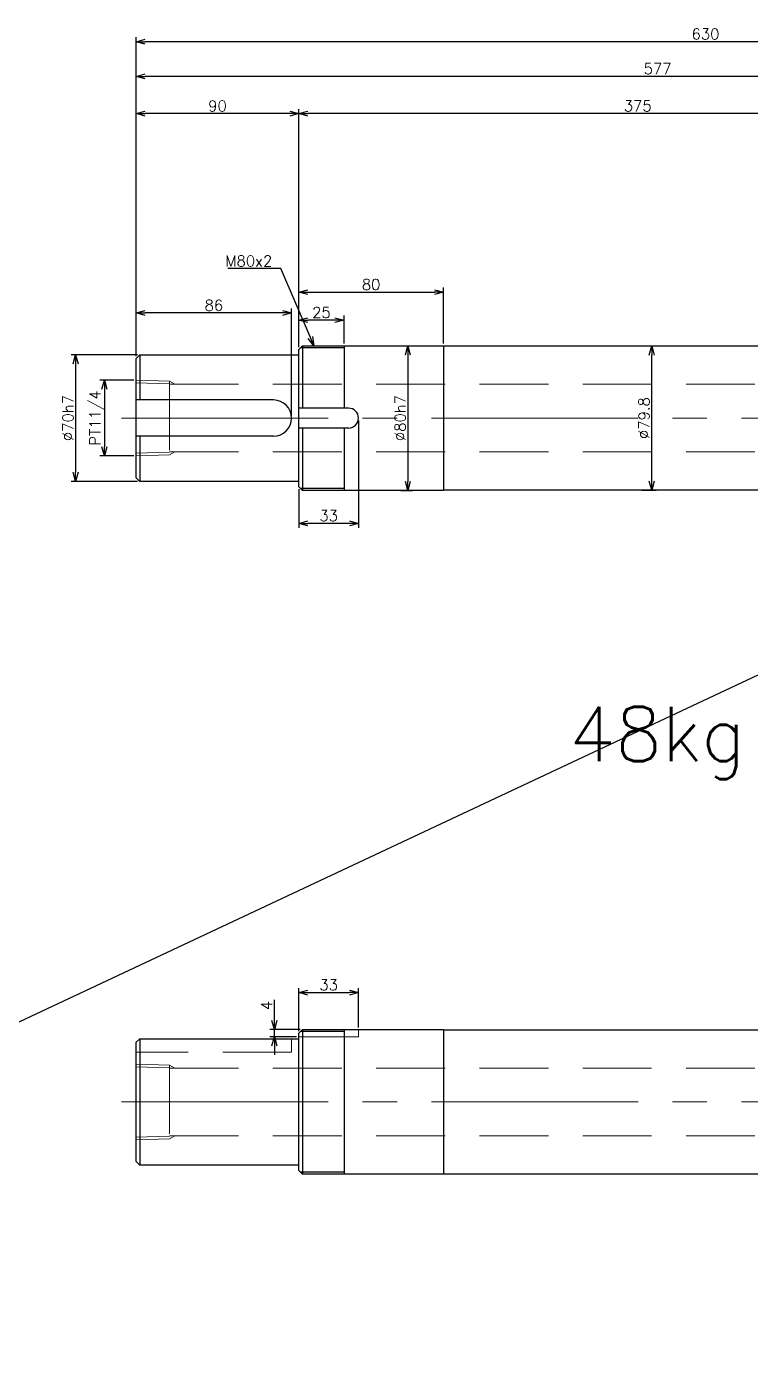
# Model space of a CAD drawing. Header units: millimetres. Extents: x -16130 to 36813, y -8099 to 27484.
# Drawn here: x -10086 to -9686, y 17082 to 17827 of the extents above; entities that cross this region are included whole.
import ezdxf
from ezdxf import colors
from ezdxf.entities.mleader import LeaderData, LeaderLine
from ezdxf.math import Vec2, Vec3

# ---------------------------------------------------------------- set-up
doc = ezdxf.new("R2010")
doc.units = ezdxf.units.MM
doc.header["$LTSCALE"] = 6
doc.header["$PDMODE"] = 99
doc.header["$PDSIZE"] = 1
doc.linetypes.add('CENTER2', pattern=[28.575, 19.05, -3.175, 3.175, -3.175])
doc.linetypes.add('HIDDEN', pattern=[9.525, 6.35, -3.175])
for name, color, linetype, lineweight in [('04_HIDDEN', 2, 'HIDDEN', 13), ('05_CENTER', 4, 'CENTER2', 13), ('08_DIM', 3, 'Continuous', 13)]:
    doc.layers.add(name, color=color, linetype=linetype, lineweight=lineweight)
doc.styles.add('KSS_TXT', font='txt.shx', dxfattribs={"bigfont": 'extfont2.shx'})
doc.styles.get("Standard").update_dxf_attribs({"font": 'txt.shx', "bigfont": 'extfont2.shx'})
doc.dimstyles.new('KSS_DIM', dxfattribs={"dimtxt": 3, "dimasz": 2.5, "dimexe": 1.25, "dimexo": 0.625, "dimtad": 1, "dimdsep": 46, "dimtxsty": 'KSS_TXT', "dimblk": 'OPEN30', "dimcen": 0, "dimazin": 2, "dimtfac": 0.75, "dimtmove": 0, "dimatfit": 3, "dimldrblk": 'OPEN30', "dimfxl": 1, "dimtolj": 1, "dimarcsym": 0})

# ---------------------------------------------------------------- blocks, each defined once
blk = doc.blocks.new('A$C6EC02656_1_1')
at = {"color": 0}
for p, q in [((-38, 108), (-40, 106)), ((-40, 106), (40, 106)), ((-40, 106), (-40, 95)), ((38, 108), (-38, 108)), ((40, 106), (38, 108)), ((40, 95), (40, 106)), ((-48, 95), (-50, 93)), ((-50, 93), (-50, 85)), ((-48, 95), (48, 95)), ((48, 95), (50, 93)), ((50, 93), (50, 85)), ((-75, 32), (-75, 55)), ((75, 32), (75, 55)), ((-75, 32), (-73, 30)), ((75, 32), (-75, 32)), ((73, 30), (-73, 30)), ((-55, 2), (-55, 30)), ((55, 2), (55, 30)), ((75, 32), (73, 30)), ((-53, 0), (-55, 2)), ((-55, 2), (55, 2)), ((53, 0), (-53, 0)), ((-45, -55), (-45, 0)), ((45, 0), (45, -55)), ((55, 2), (53, 0)), ((45, -55), (-45, -55)), ((-43, -57), (-45, -55)), ((43, -57), (-43, -57)), ((-39.9, -352), (-39.9, -57)), ((39.9, -57), (39.9, -352)), ((43, -57), (45, -55)), ((-40, -430), (-40, -352)), ((-40, -352), (40, -352)), ((40, -352), (40, -430)), ((-40, -407), (-5.5, -407)), ((-38.92, -407), (-38.92, -431.08)), ((-5.5, -404.5), (-5.5, -432)), ((5.5, -404.5), (5.5, -432)), ((5.5, -407), (40, -407)), ((38.92, -407), (38.92, -431.08)), ((-38, -432), (-40, -430)), ((-40, -430), (-5.5, -430)), ((5.5, -430), (40, -430)), ((40, -430), (38, -432)), ((38, -432), (-38, -432)), ((-35, -520), (-35, -432)), ((35, -432), (35, -520)), ((-10, -446), (-10, -522)), ((10, -446), (10, -522)), ((-33, -522), (-35, -520)), ((-35, -520), (-10, -520)), ((10, -520), (35, -520)), ((35, -520), (33, -522)), ((33, -522), (-33, -522))]:
    blk.add_line(p, q, dxfattribs=at)
for p, q in [((-50, 93), (50, 93)), ((-150, 57), (150, 57))]:
    blk.add_line(p, q)
at = {"color": 3}
for points in [[(-50, 85), (-55, 85), (-50, 90), (-50, 90)], [(50, 85), (55, 85), (50, 90), (50, 90)], [(-75, 55), (-80, 55), (-75, 50), (-75, 50)], [(75, 55), (80, 55), (75, 50), (75, 50)]]:
    blk.add_lwpolyline(points, close=True, dxfattribs=at)
at = {"color": 0}
blk.add_lwpolyline([(150, 85), (150, 85), (150, 57), (148, 55), (-148, 55), (-150, 57), (-150, 85), (150, 85)], dxfattribs=at)
for centre, radius in [((0, -404.5), 5.5), ((0, -446), 10)]:
    blk.add_arc(centre, radius, 0, 180, dxfattribs=at)
at = {"layer": '04_HIDDEN'}
for p, q in [((-18.75, 106), (-20.75, 108)), ((-18.75, -503.5), (-18.75, 106)), ((24.65, 106), (-18.75, 106)), ((18.75, 106), (20.75, 108)), ((18.75, -503.5), (18.75, 106)), ((-110, 80.4), (-110, 85)), ((-102.5, 85), (-102.5, 80.4)), ((-50, 85), (-50, 55)), ((50, 85), (50, 55)), ((102.5, 85), (102.5, 80.4)), ((110, 80.4), (110, 85)), ((110, 80.4), (-110, 80.4)), ((-20.96, -522), (-20.38, -503.5)), ((-20.38, -503.5), (-18.75, -500.69)), ((-20.38, -503.5), (20.38, -503.5)), ((-19.48, -522), (-18.9, -503.5)), ((20.38, -503.5), (18.75, -500.69)), ((19.48, -522), (18.9, -503.5)), ((20.95, -522), (20.38, -503.5))]:
    blk.add_line(p, q, dxfattribs=at)
at = {"layer": '05_CENTER'}
for p, q in [((0, -530.06), (0, 113.51)), ((-125, 44.5), (-125, 96.07)), ((125, 44.5), (125, 96.07))]:
    blk.add_line(p, q, dxfattribs=at)
blk = doc.blocks.new('_Open30')
at = {"color": 0, "linetype": 'ByBlock', "lineweight": -2}
for p, q in [((-1, 0.27), (0, 0)), ((0, 0), (-1, -0.27)), ((0, 0), (-1, 0))]:
    blk.add_line(p, q, dxfattribs=at)
blk = doc.blocks.new('*D1582')
at = {"layer": '08_DIM', "color": 0, "lineweight": -2, "transparency": 16777216}
for p, q in [((-9878.93, 17650.4), (-9872.47, 17650.4)), ((-9874.97, 17645.4), (-9874.97, 17575.4)), ((-9878.93, 17570.4), (-9872.47, 17570.4))]:
    blk.add_line(p, q, dxfattribs=at)
at = {"layer": 'Defpoints', "color": 0, "transparency": 16777216}
for p in [(-9880.18, 17650.4), (-9880.18, 17570.4), (-9874.97, 17570.4)]:
    blk.add_point(p, dxfattribs=at)
at = {"layer": '08_DIM', "color": 0, "lineweight": -2, "transparency": 16777216, "xscale": 5, "yscale": 5, "zscale": 5}
for p, rotation in [((-9874.97, 17650.4), 90), ((-9874.97, 17570.4), 270)]:
    blk.add_blockref('_Open30', p, dxfattribs=dict(at, rotation=rotation))
at = {"layer": '08_DIM', "color": 0, "transparency": 16777216, "insert": (-9879.22, 17610.4), "char_height": 6, "attachment_point": 5, "rotation": 90, "style": 'KSS_TXT'}
blk.add_mtext('\\A1;%%C80h7', dxfattribs=at)
blk = doc.blocks.new('*D1583')
at = {"layer": '08_DIM', "color": 0, "lineweight": -2, "transparency": 16777216}
for p, q in [((-10024.54, 17645.4), (-10061.28, 17645.4)), ((-10058.78, 17640.4), (-10058.78, 17580.4)), ((-10024.54, 17575.4), (-10061.28, 17575.4))]:
    blk.add_line(p, q, dxfattribs=at)
at = {"layer": 'Defpoints', "color": 0, "transparency": 16777216}
for p in [(-10023.29, 17645.4), (-10058.78, 17575.4), (-10023.29, 17575.4)]:
    blk.add_point(p, dxfattribs=at)
at = {"layer": '08_DIM', "color": 0, "lineweight": -2, "transparency": 16777216, "xscale": 5, "yscale": 5, "zscale": 5}
for p, rotation in [((-10058.78, 17645.4), 90), ((-10058.78, 17575.4), 270)]:
    blk.add_blockref('_Open30', p, dxfattribs=dict(at, rotation=rotation))
at = {"layer": '08_DIM', "color": 0, "transparency": 16777216, "insert": (-10063.03, 17610.4), "char_height": 6, "attachment_point": 5, "rotation": 90, "style": 'KSS_TXT'}
blk.add_mtext('\\A1;%%C70h7', dxfattribs=at)
blk = doc.blocks.new('*D1584')
at = {"layer": '08_DIM', "color": 0, "lineweight": -2, "transparency": 16777216}
for p, q in [((-9935.29, 17649.65), (-9935.29, 17667.08)), ((-9910.29, 17651.65), (-9910.29, 17667.08)), ((-9915.29, 17664.58), (-9930.29, 17664.58))]:
    blk.add_line(p, q, dxfattribs=at)
at = {"layer": 'Defpoints', "color": 0, "transparency": 16777216}
for p in [(-9935.29, 17664.58), (-9935.29, 17648.4), (-9910.29, 17650.4)]:
    blk.add_point(p, dxfattribs=at)
at = {"layer": '08_DIM', "color": 0, "lineweight": -2, "transparency": 16777216, "xscale": 5, "yscale": 5, "zscale": 5, "rotation": 180}
blk.add_blockref('_Open30', (-9935.29, 17664.58), dxfattribs=at)
at = {"layer": '08_DIM', "color": 0, "lineweight": -2, "transparency": 16777216, "xscale": 5, "yscale": 5, "zscale": 5}
blk.add_blockref('_Open30', (-9910.29, 17664.58), dxfattribs=at)
at = {"layer": '08_DIM', "color": 0, "transparency": 16777216, "insert": (-9922.79, 17668.83), "char_height": 6, "attachment_point": 5, "style": 'KSS_TXT'}
blk.add_mtext('\\A1;25', dxfattribs=at)
blk = doc.blocks.new('*D1585')
at = {"layer": '08_DIM', "color": 0, "lineweight": -2, "transparency": 16777216}
for p, q in [((-9935.29, 17649.65), (-9935.29, 17682.56)), ((-9855.29, 17651.65), (-9855.29, 17682.56)), ((-9930.29, 17680.06), (-9860.29, 17680.06))]:
    blk.add_line(p, q, dxfattribs=at)
at = {"layer": 'Defpoints', "color": 0, "transparency": 16777216}
for p in [(-9855.29, 17680.06), (-9935.29, 17648.4), (-9855.29, 17650.4)]:
    blk.add_point(p, dxfattribs=at)
at = {"layer": '08_DIM', "color": 0, "lineweight": -2, "transparency": 16777216, "xscale": 5, "yscale": 5, "zscale": 5, "rotation": 180}
blk.add_blockref('_Open30', (-9935.29, 17680.06), dxfattribs=at)
at = {"layer": '08_DIM', "color": 0, "lineweight": -2, "transparency": 16777216, "xscale": 5, "yscale": 5, "zscale": 5}
blk.add_blockref('_Open30', (-9855.29, 17680.06), dxfattribs=at)
at = {"layer": '08_DIM', "color": 0, "transparency": 16777216, "insert": (-9895.29, 17684.31), "char_height": 6, "attachment_point": 5, "style": 'KSS_TXT'}
blk.add_mtext('\\A1;80', dxfattribs=at)
blk = doc.blocks.new('*D1586')
at = {"layer": '08_DIM', "color": 0, "lineweight": -2, "transparency": 16777216}
for p, q in [((-10025.29, 17644.65), (-10025.29, 17671.06)), ((-9944.29, 17668.56), (-10020.29, 17668.56)), ((-9939.29, 17611.65), (-9939.29, 17671.06))]:
    blk.add_line(p, q, dxfattribs=at)
at = {"layer": 'Defpoints', "color": 0, "transparency": 16777216}
for p in [(-10025.29, 17668.56), (-10025.29, 17643.4), (-9939.29, 17610.4)]:
    blk.add_point(p, dxfattribs=at)
at = {"layer": '08_DIM', "color": 0, "lineweight": -2, "transparency": 16777216, "xscale": 5, "yscale": 5, "zscale": 5, "rotation": 180}
blk.add_blockref('_Open30', (-10025.29, 17668.56), dxfattribs=at)
at = {"layer": '08_DIM', "color": 0, "lineweight": -2, "transparency": 16777216, "xscale": 5, "yscale": 5, "zscale": 5}
blk.add_blockref('_Open30', (-9939.29, 17668.56), dxfattribs=at)
at = {"layer": '08_DIM', "color": 0, "transparency": 16777216, "insert": (-9982.29, 17672.81), "char_height": 6, "attachment_point": 5, "style": 'KSS_TXT'}
blk.add_mtext('\\A1;86', dxfattribs=at)
blk = doc.blocks.new('*D1587')
at = {"layer": '08_DIM', "color": 0, "lineweight": -2, "transparency": 16777216}
for p, q in [((-9902.29, 17609.15), (-9902.29, 17549.62)), ((-9935.29, 17571.15), (-9935.29, 17549.62)), ((-9907.29, 17552.12), (-9930.29, 17552.12))]:
    blk.add_line(p, q, dxfattribs=at)
at = {"layer": 'Defpoints', "color": 0, "transparency": 16777216}
for p in [(-9902.29, 17610.4), (-9935.29, 17572.4), (-9935.29, 17552.12)]:
    blk.add_point(p, dxfattribs=at)
at = {"layer": '08_DIM', "color": 0, "lineweight": -2, "transparency": 16777216, "xscale": 5, "yscale": 5, "zscale": 5, "rotation": 180}
blk.add_blockref('_Open30', (-9935.29, 17552.12), dxfattribs=at)
at = {"layer": '08_DIM', "color": 0, "lineweight": -2, "transparency": 16777216, "xscale": 5, "yscale": 5, "zscale": 5}
blk.add_blockref('_Open30', (-9902.29, 17552.12), dxfattribs=at)
at = {"layer": '08_DIM', "color": 0, "transparency": 16777216, "insert": (-9918.79, 17556.37), "char_height": 6, "attachment_point": 5, "style": 'KSS_TXT'}
blk.add_mtext('\\A1;33', dxfattribs=at)
blk = doc.blocks.new('*D1592')
at = {"layer": '08_DIM', "color": 0, "lineweight": -2, "transparency": 16777216}
for p, q in [((-10025.29, 17644.65), (-10025.29, 17801.95)), ((-9448.29, 17759.65), (-9448.29, 17801.95)), ((-9453.29, 17799.45), (-10020.29, 17799.45))]:
    blk.add_line(p, q, dxfattribs=at)
at = {"layer": 'Defpoints', "color": 0, "transparency": 16777216}
for p in [(-10025.29, 17799.45), (-9448.29, 17758.4), (-10025.29, 17643.4)]:
    blk.add_point(p, dxfattribs=at)
at = {"layer": '08_DIM', "color": 0, "lineweight": -2, "transparency": 16777216, "xscale": 5, "yscale": 5, "zscale": 5, "rotation": 180}
blk.add_blockref('_Open30', (-10025.29, 17799.45), dxfattribs=at)
at = {"layer": '08_DIM', "color": 0, "lineweight": -2, "transparency": 16777216, "xscale": 5, "yscale": 5, "zscale": 5}
blk.add_blockref('_Open30', (-9448.29, 17799.45), dxfattribs=at)
at = {"layer": '08_DIM', "color": 0, "transparency": 16777216, "insert": (-9736.79, 17803.71), "char_height": 6, "attachment_point": 5, "style": 'KSS_TXT'}
blk.add_mtext('\\A1;577', dxfattribs=at)
blk = doc.blocks.new('*D1593')
at = {"layer": '08_DIM', "color": 0, "lineweight": -2, "transparency": 16777216}
for p, q in [((-10025.29, 17644.65), (-10025.29, 17781.35)), ((-9940.29, 17778.85), (-10020.29, 17778.85)), ((-9935.29, 17649.65), (-9935.29, 17781.35))]:
    blk.add_line(p, q, dxfattribs=at)
at = {"layer": 'Defpoints', "color": 0, "transparency": 16777216}
for p in [(-10025.29, 17778.85), (-9935.29, 17648.4), (-10025.29, 17643.4)]:
    blk.add_point(p, dxfattribs=at)
at = {"layer": '08_DIM', "color": 0, "lineweight": -2, "transparency": 16777216, "xscale": 5, "yscale": 5, "zscale": 5, "rotation": 180}
blk.add_blockref('_Open30', (-10025.29, 17778.85), dxfattribs=at)
at = {"layer": '08_DIM', "color": 0, "lineweight": -2, "transparency": 16777216, "xscale": 5, "yscale": 5, "zscale": 5}
blk.add_blockref('_Open30', (-9935.29, 17778.85), dxfattribs=at)
at = {"layer": '08_DIM', "color": 0, "transparency": 16777216, "insert": (-9980.29, 17783.1), "char_height": 6, "attachment_point": 5, "style": 'KSS_TXT'}
blk.add_mtext('\\A1;90', dxfattribs=at)
blk = doc.blocks.new('*D1594')
at = {"layer": '08_DIM', "color": 0, "lineweight": -2, "transparency": 16777216}
for p, q in [((-10025.29, 17644.65), (-10025.29, 17821.13)), ((-9400.29, 17818.63), (-10020.29, 17818.63)), ((-9395.29, 17649.65), (-9395.29, 17821.13))]:
    blk.add_line(p, q, dxfattribs=at)
at = {"layer": 'Defpoints', "color": 0, "transparency": 16777216}
for p in [(-10025.29, 17818.63), (-9395.29, 17648.4), (-10025.29, 17643.4)]:
    blk.add_point(p, dxfattribs=at)
at = {"layer": '08_DIM', "color": 0, "lineweight": -2, "transparency": 16777216, "xscale": 5, "yscale": 5, "zscale": 5, "rotation": 180}
blk.add_blockref('_Open30', (-10025.29, 17818.63), dxfattribs=at)
at = {"layer": '08_DIM', "color": 0, "lineweight": -2, "transparency": 16777216, "xscale": 5, "yscale": 5, "zscale": 5}
blk.add_blockref('_Open30', (-9395.29, 17818.63), dxfattribs=at)
at = {"layer": '08_DIM', "color": 0, "transparency": 16777216, "insert": (-9710.29, 17822.88), "char_height": 6, "attachment_point": 5, "style": 'KSS_TXT'}
blk.add_mtext('\\A1;630', dxfattribs=at)
blk = doc.blocks.new('*D1595')
at = {"layer": '08_DIM', "color": 0, "lineweight": -2, "transparency": 16777216}
for p, q in [((-9745.54, 17650.3), (-9737.57, 17650.3)), ((-9740.07, 17575.5), (-9740.07, 17645.3)), ((-9745.54, 17570.5), (-9737.57, 17570.5))]:
    blk.add_line(p, q, dxfattribs=at)
at = {"layer": 'Defpoints', "color": 0, "transparency": 16777216}
for p in [(-9746.79, 17650.3), (-9740.07, 17650.3), (-9746.79, 17570.5)]:
    blk.add_point(p, dxfattribs=at)
at = {"layer": '08_DIM', "color": 0, "lineweight": -2, "transparency": 16777216, "xscale": 5, "yscale": 5, "zscale": 5}
for p, rotation in [((-9740.07, 17650.3), 90), ((-9740.07, 17570.5), 270)]:
    blk.add_blockref('_Open30', p, dxfattribs=dict(at, rotation=rotation))
at = {"layer": '08_DIM', "color": 0, "transparency": 16777216, "insert": (-9744.32, 17610.4), "char_height": 6, "attachment_point": 5, "rotation": 90, "style": 'KSS_TXT'}
blk.add_mtext('\\A1;%%C79.8', dxfattribs=at)
blk = doc.blocks.new('*D1600')
at = {"layer": '08_DIM', "color": 0, "lineweight": -2, "transparency": 16777216}
for p, q in [((-10026.54, 17631.36), (-10045.35, 17631.36)), ((-10042.85, 17626.36), (-10042.85, 17594.45)), ((-10026.54, 17589.45), (-10045.35, 17589.45))]:
    blk.add_line(p, q, dxfattribs=at)
at = {"layer": 'Defpoints', "color": 0, "transparency": 16777216}
for p in [(-10025.29, 17631.36), (-10042.85, 17589.45), (-10025.29, 17589.45)]:
    blk.add_point(p, dxfattribs=at)
at = {"layer": '08_DIM', "color": 0, "lineweight": -2, "transparency": 16777216, "xscale": 5, "yscale": 5, "zscale": 5}
for p, rotation in [((-10042.85, 17631.36), 90), ((-10042.85, 17589.45), 270)]:
    blk.add_blockref('_Open30', p, dxfattribs=dict(at, rotation=rotation))
at = {"layer": '08_DIM', "color": 0, "transparency": 16777216, "insert": (-10047.1, 17610.4), "char_height": 6, "attachment_point": 5, "rotation": 90, "style": 'KSS_TXT'}
blk.add_mtext('\\A1;PT11/4', dxfattribs=at)
blk = doc.blocks.new('*D1624')
at = {"layer": '08_DIM', "color": 0, "lineweight": -2, "transparency": 16777216}
for p, q in [((-9935.29, 17649.65), (-9935.29, 17781.35)), ((-9565.29, 17778.85), (-9930.29, 17778.85)), ((-9560.29, 17654.65), (-9560.29, 17781.35))]:
    blk.add_line(p, q, dxfattribs=at)
at = {"layer": 'Defpoints', "color": 0, "transparency": 16777216}
for p in [(-9935.29, 17778.85), (-9560.29, 17653.4), (-9935.29, 17648.4)]:
    blk.add_point(p, dxfattribs=at)
at = {"layer": '08_DIM', "color": 0, "lineweight": -2, "transparency": 16777216, "xscale": 5, "yscale": 5, "zscale": 5, "rotation": 180}
blk.add_blockref('_Open30', (-9935.29, 17778.85), dxfattribs=at)
at = {"layer": '08_DIM', "color": 0, "lineweight": -2, "transparency": 16777216, "xscale": 5, "yscale": 5, "zscale": 5}
blk.add_blockref('_Open30', (-9560.29, 17778.85), dxfattribs=at)
at = {"layer": '08_DIM', "color": 0, "transparency": 16777216, "insert": (-9747.79, 17783.11), "char_height": 6, "attachment_point": 5, "style": 'KSS_TXT'}
blk.add_mtext('\\A1;375', dxfattribs=at)
blk = doc.blocks.new('*D1657')
at = {"layer": '08_DIM', "color": 0, "lineweight": -2, "transparency": 16777216}
for p, q in [((-9935.29, 17271.28), (-9935.29, 17295.05)), ((-9902.29, 17273.28), (-9902.29, 17295.05)), ((-9930.29, 17292.55), (-9907.29, 17292.55))]:
    blk.add_line(p, q, dxfattribs=at)
at = {"layer": 'Defpoints', "color": 0, "transparency": 16777216}
for p in [(-9902.29, 17292.55), (-9902.29, 17272.03), (-9935.29, 17270.03)]:
    blk.add_point(p, dxfattribs=at)
at = {"layer": '08_DIM', "color": 0, "lineweight": -2, "transparency": 16777216, "xscale": 5, "yscale": 5, "zscale": 5, "rotation": 180}
blk.add_blockref('_Open30', (-9935.29, 17292.55), dxfattribs=at)
at = {"layer": '08_DIM', "color": 0, "lineweight": -2, "transparency": 16777216, "xscale": 5, "yscale": 5, "zscale": 5}
blk.add_blockref('_Open30', (-9902.29, 17292.55), dxfattribs=at)
at = {"layer": '08_DIM', "color": 0, "transparency": 16777216, "insert": (-9918.79, 17296.8), "char_height": 6, "attachment_point": 5, "style": 'KSS_TXT'}
blk.add_mtext('\\A1;33', dxfattribs=at)
blk = doc.blocks.new('*D1658')
at = {"layer": '08_DIM', "color": 0, "lineweight": -2, "transparency": 16777216}
for p, q in [((-9948.79, 17277.03), (-9948.79, 17288.53)), ((-9934.54, 17272.03), (-9951.29, 17272.03)), ((-9948.79, 17268.03), (-9948.79, 17272.03)), ((-9936.54, 17268.03), (-9951.29, 17268.03)), ((-9948.79, 17263.03), (-9948.79, 17258.03))]:
    blk.add_line(p, q, dxfattribs=at)
at = {"layer": 'Defpoints', "color": 0, "transparency": 16777216}
for p in [(-9948.79, 17272.03), (-9933.29, 17272.03), (-9935.29, 17268.03)]:
    blk.add_point(p, dxfattribs=at)
at = {"layer": '08_DIM', "color": 0, "lineweight": -2, "transparency": 16777216, "xscale": 5, "yscale": 5, "zscale": 5}
for p, rotation in [((-9948.79, 17272.03), 270), ((-9948.79, 17268.03), 90)]:
    blk.add_blockref('_Open30', p, dxfattribs=dict(at, rotation=rotation))
at = {"layer": '08_DIM', "color": 0, "transparency": 16777216, "insert": (-9953.04, 17285.28), "char_height": 6, "attachment_point": 5, "rotation": 90, "style": 'KSS_TXT'}
blk.add_mtext('\\A1;4', dxfattribs=at)
blk = doc.blocks.new('A$C73885433_1_1')
for p, q in [((57, 150), (57, -150)), ((93, 50), (93, -50))]:
    blk.add_line(p, q)
at = {"color": 0}
for p, q in [((32, 75), (30, 73)), ((32, 75), (55, 75)), ((32, -75), (32, 75)), ((30, -73), (30, 73)), ((0, 53), (2, 55)), ((0, -53), (0, 53)), ((2, 55), (2, -55)), ((2, 55), (30, 55)), ((-57, 43), (-55, 45)), ((-55, 45), (0, 45)), ((-55, -45), (-55, 45)), ((93, 50), (85, 50)), ((95, 48), (93, 50)), ((95, 48), (95, -48)), ((-432, 38), (-430, 40)), ((-432, -38), (-432, 38)), ((-407, 38.92), (-431.08, 38.92)), ((-430, 40), (-352, 40)), ((-430, 40), (-430, -40)), ((-407, 40), (-407, -40)), ((-352, 40), (-352, -40)), ((-352, 39.9), (-57, 39.9)), ((-57, -43), (-57, 43)), ((106, 40), (95, 40)), ((106, 40), (106, -40)), ((108, 38), (106, 40)), ((108, -38), (108, 38)), ((-522, 33), (-520, 35)), ((-522, -33), (-522, 33)), ((-520, 35), (-432, 35)), ((-520, 35), (-520, -35)), ((-520, -35), (-522, -33)), ((-432, -35), (-520, -35)), ((-430, -40), (-432, -38)), ((-407, -38.92), (-431.08, -38.92)), ((-352, -40), (-430, -40)), ((-57, -39.9), (-352, -39.9)), ((-57, -43), (-55, -45)), ((95, -40), (106, -40)), ((106, -40), (108, -38)), ((0, -45), (-55, -45)), ((93, -50), (85, -50)), ((95, -48), (93, -50)), ((2, -55), (0, -53)), ((2, -55), (30, -55)), ((32, -75), (30, -73)), ((32, -75), (55, -75))]:
    blk.add_line(p, q, dxfattribs=at)
blk.add_lwpolyline([(85, -150), (85, -150), (57, -150), (55, -148), (55, 148), (57, 150), (85, 150), (85, -150)], dxfattribs=at)
at = {"color": 3}
for points in [[(55, 75), (55, 80), (50, 75), (50, 75)], [(85, 50), (85, 55), (90, 50), (90, 50)], [(85, -50), (85, -55), (90, -50), (90, -50)], [(55, -75), (55, -80), (50, -75), (50, -75)]]:
    blk.add_lwpolyline(points, close=True, dxfattribs=at)
at = {"layer": '04_HIDDEN'}
for p, q in [((80.4, -110), (80.4, 110)), ((80.4, 110), (85, 110)), ((85, 102.5), (80.4, 102.5)), ((85, 50), (55, 50)), ((-399, 36), (-399, 40)), ((-436, 35), (-436, 27.5)), ((-432, 36), (-399, 36)), ((-436, 27.5), (-522, 27.5)), ((-522, 20.95), (-503.5, 20.38)), ((-522, 19.48), (-503.5, 18.9)), ((-503.5, 20.38), (-503.5, -20.38)), ((-503.5, 20.38), (-500.69, 18.75)), ((-503.5, 18.75), (106, 18.75)), ((106, 18.75), (108, 20.75)), ((106, -24.65), (106, 18.75)), ((-522, -19.48), (-503.5, -18.9)), ((-522, -20.96), (-503.5, -20.38)), ((-503.5, -18.75), (106, -18.75)), ((-503.5, -20.38), (-500.69, -18.75)), ((106, -18.75), (108, -20.75)), ((85, -50), (55, -50)), ((85, -102.5), (80.4, -102.5)), ((80.4, -110), (85, -110))]:
    blk.add_line(p, q, dxfattribs=at)
at = {"layer": '05_CENTER'}
for p, q in [((44.5, 125), (96.07, 125)), ((-530.06, 0), (113.51, 0)), ((44.5, -125), (96.07, -125))]:
    blk.add_line(p, q, dxfattribs=at)

msp = doc.modelspace()

# ---------------------------------------------------------------- linework, layer by layer
at = {"color": 2}
msp.add_line((-8947.59576, 17812.7452), (-10256.27232, 17198.33682), dxfattribs=at)

# ---------------------------------------------------------------- block references
at = {"rotation": 270}
msp.add_blockref('A$C6EC02656_1_1', (-9503.2866, 17610.40376), dxfattribs=at)
msp.add_blockref('A$C73885433_1_1', (-9503.2866, 17232.03162))

# ---------------------------------------------------------------- texts
at = {"layer": '08_DIM', "color": 6, "style": 'KSS_TXT'}
msp.add_text('48kg', height=30, dxfattribs=at).set_placement((-9785.86834, 17420.66828))

# ---------------------------------------------------------------- dimensions: what is measured, and where the dimension line sits
at = {"layer": '08_DIM'}
for base, p1, p2, picture, middle in [((-10025.2866, 17818.6274), (-9395.28659, 17648.40376), (-10025.2866, 17643.40376), '*D1594', (-9710.2866, 17822.8774)), ((-10025.2866, 17799.45123), (-9448.28659, 17758.40376), (-10025.2866, 17643.40376), '*D1592', (-9736.7866, 17803.7054)), ((-10025.2866, 17778.85493), (-9935.2866, 17648.40376), (-10025.2866, 17643.40376), '*D1593', (-9980.2866, 17783.10493)), ((-9935.2866, 17778.85493), (-9560.2866, 17653.40376), (-9935.2866, 17648.40376), '*D1624', (-9747.7866, 17783.1091)), ((-9855.2866, 17680.06019), (-9935.2866, 17648.40376), (-9855.2866, 17650.40376), '*D1585', (-9895.2866, 17684.31019)), ((-10025.2866, 17668.56441), (-9939.2866, 17610.40376), (-10025.2866, 17643.40376), '*D1586', (-9982.2866, 17672.81441)), ((-9935.2866, 17664.57849), (-9910.2866, 17650.40376), (-9935.2866, 17648.40376), '*D1584', (-9922.7866, 17668.83266)), ((-9935.2866, 17552.11958), (-9902.2866, 17610.40376), (-9935.2866, 17572.40376), '*D1587', (-9918.7866, 17556.36958)), ((-9902.2866, 17292.54564), (-9935.2866, 17270.03162), (-9902.2866, 17272.03162), '*D1657', (-9918.7866, 17296.79564))]:
    dim = msp.add_linear_dim(base=base, p1=p1, p2=p2, dimstyle='KSS_DIM', override={"dimscale": 2}, dxfattribs=at)
    dim.commit()
    dim.dimension.update_dxf_attribs({"geometry": picture, "text_midpoint": middle})
for base, p1, p2, text, picture, middle in [((-10058.77551, 17575.40376), (-10023.2866, 17645.40376), (-10023.2866, 17575.40376), '%%C<>h7', '*D1583', (-10063.02551, 17610.40376)), ((-9874.96783, 17570.40376), (-9880.18201, 17650.40376), (-9880.18201, 17570.40376), '%%C<>h7', '*D1582', (-9879.21783, 17610.40376)), ((-9740.06642, 17650.30376), (-9746.7866, 17570.50376), (-9746.7866, 17650.30376), '%%C<>', '*D1595', (-9744.31642, 17610.40376)), ((-10042.8521, 17589.44876), (-10025.2866, 17631.35876), (-10025.2866, 17589.44876), 'PT11/4', '*D1600', (-10047.1021, 17610.40376))]:
    dim = msp.add_linear_dim(base=base, p1=p1, p2=p2, angle=90, text=text, dimstyle='KSS_DIM', override={"dimscale": 2}, dxfattribs=at)
    dim.commit()
    dim.dimension.update_dxf_attribs({"geometry": picture, "text_midpoint": middle})
dim = msp.add_linear_dim(base=(-9948.7855, 17272.03162), p1=(-9935.2866, 17268.03162), p2=(-9933.2866, 17272.03162), angle=90, dimstyle='KSS_DIM', override={"dimscale": 2}, dxfattribs=at)
dim.commit()
dim.dimension.update_dxf_attribs({"geometry": '*D1658', "text_midpoint": (-9953.0355, 17285.28162)})

# ---------------------------------------------------------------- leaders
ml = msp.add_multileader_mtext('Standard', dxfattribs=at)
ml.set_content('M80x2', color=256)
ml.set_leader_properties()
ml.set_arrow_properties(name='OPEN30')
ml.build(insert=Vec2(0, 0))
ml.multileader.update_dxf_attribs({"text_left_attachment_type": 6, "text_right_attachment_type": 6, "dogleg_length": 0.36, "arrow_head_size": 5, "scale": 2})
ctx = ml.context
ctx.base_point, ctx.scale, ctx.char_height, ctx.arrow_head_size, ctx.landing_gap_size, ctx.plane_origin = Vec3(-9980.95915, 17693.14834), 2, 6, 5, 4, Vec3(-9926.95875, 17650.40376)
ctx.left_attachment, ctx.right_attachment, ctx.text_align_type = 6, 6, 2
notes = []
notes.append((ctx, [(0, (1, 1, 0), (-9945.23915, 17693.14834), (-1, 0), 0.72, [(0, [(-9926.95875, 17650.40376)], 0, [])])]))
ctx.mtext.insert, ctx.mtext.alignment, ctx.mtext.flow_direction = Vec3(-9949.95915, 17700.34834), 3, 5
for ctx, leaders in notes:
    for number, flags, end, landing, length, lines in leaders:
        leader = LeaderData()
        leader.index, (leader.has_last_leader_line, leader.has_dogleg_vector, leader.attachment_direction) = number, flags
        leader.last_leader_point, leader.dogleg_vector, leader.dogleg_length = Vec3(end), Vec3(landing), length
        for number, points, colour, breaks in lines:
            line = LeaderLine()
            line.index, line.vertices, line.color, line.breaks = number, Vec3.list(points), colors.encode_raw_color(colour), breaks
            leader.lines.append(line)
        ctx.leaders.append(leader)

doc.saveas('drawing.dxf')
